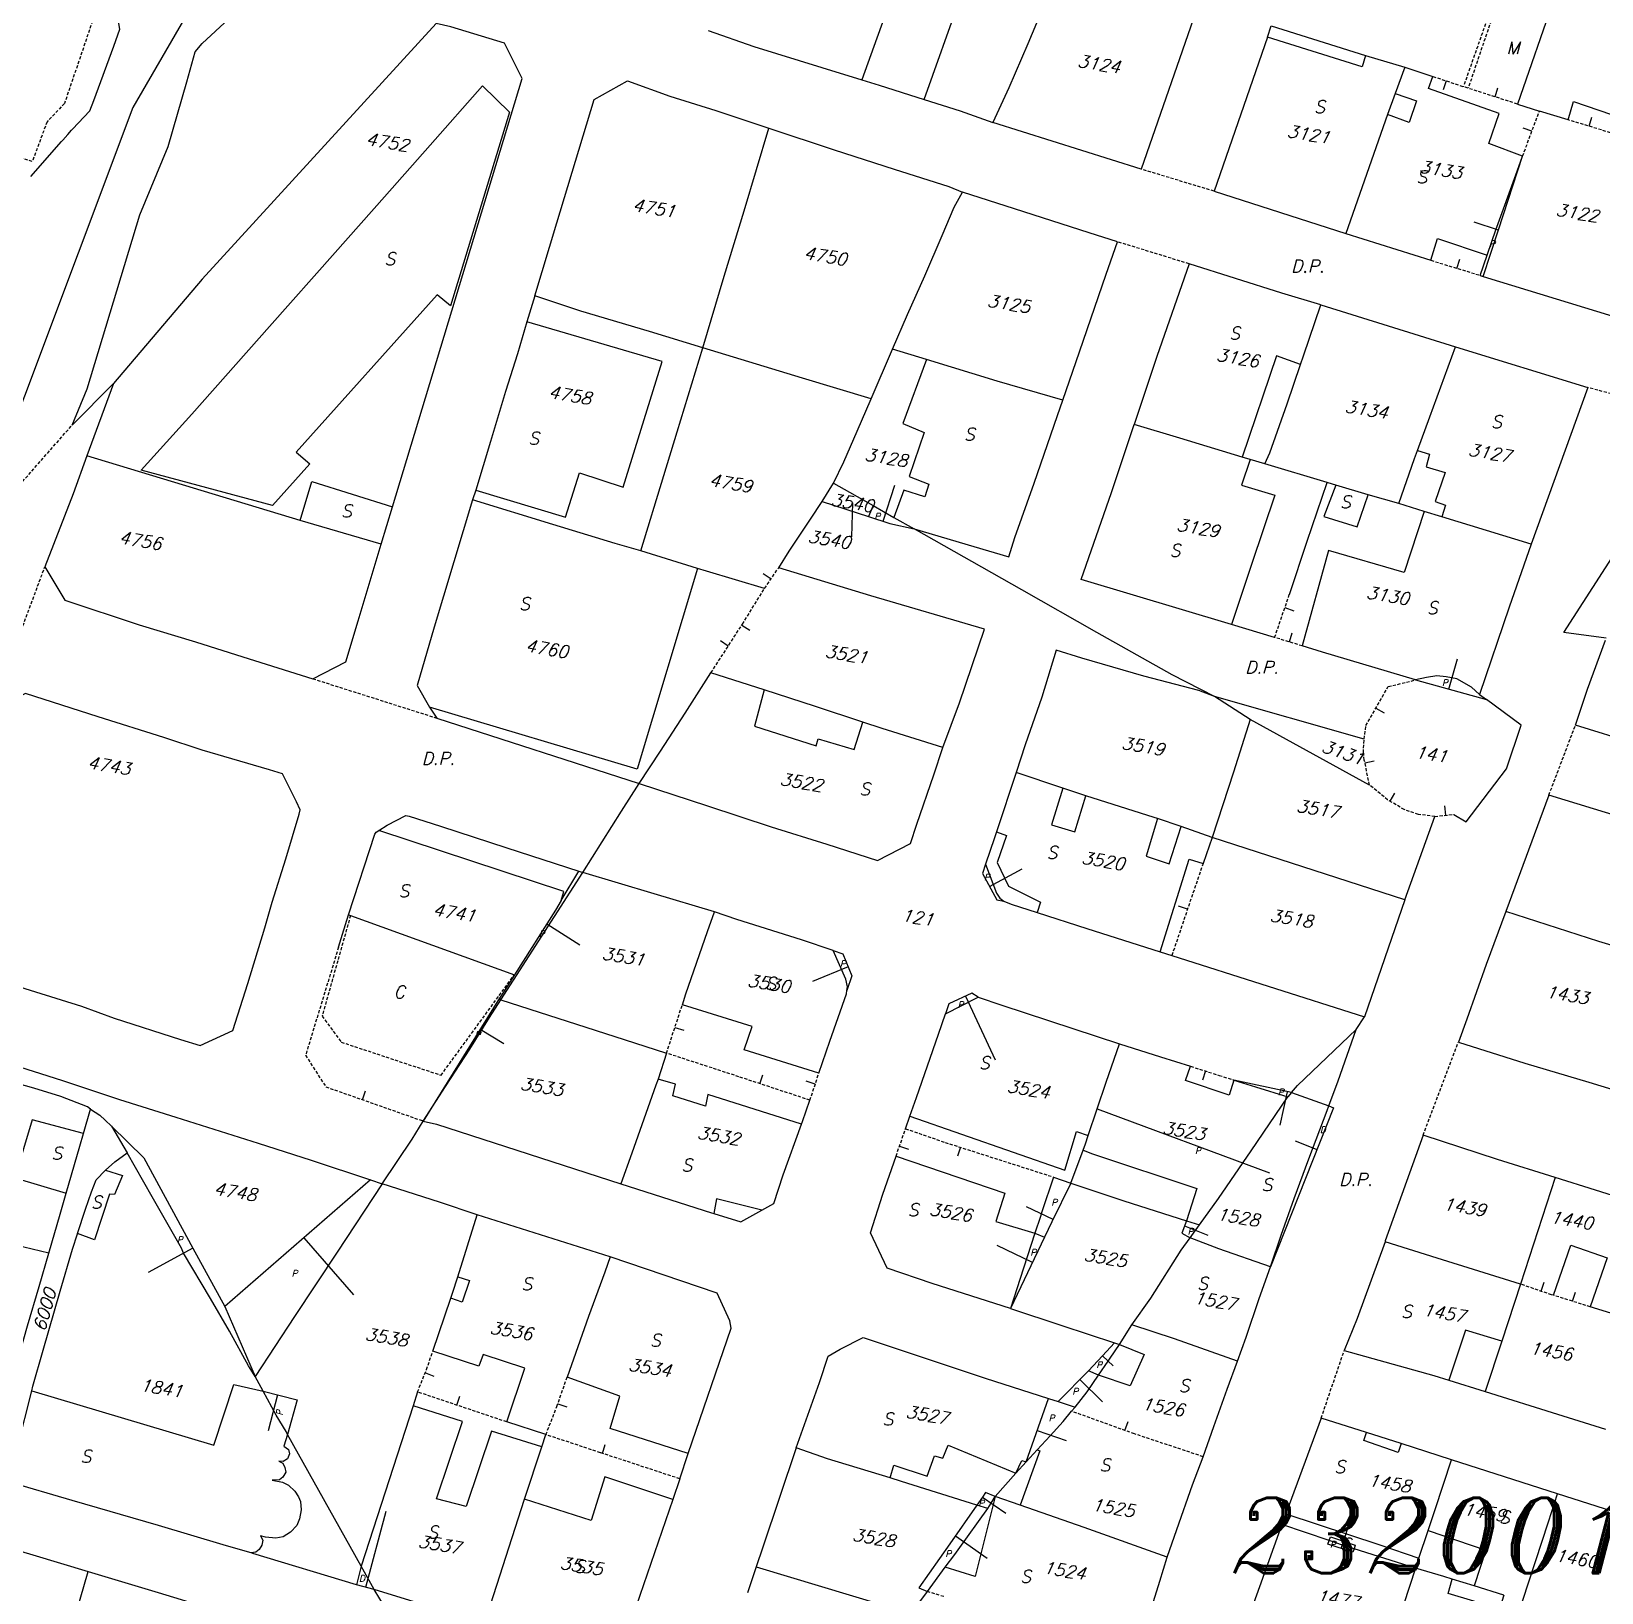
# Model space of a CAD drawing. Extents: x -334462 to -332769, y -29481 to -26664.
# Drawn here: x -333625 to -333499.9, y -28392.5 to -28268.2 of the extents above; entities that cross this region are included whole.
import ezdxf
from ezdxf.enums import TextEntityAlignment as Align

# ---------------------------------------------------------------- set-up
doc = ezdxf.new("R2010")
doc.units = 0
doc.header["$MEASUREMENT"] = 0
doc.linetypes.add('HIDDEN', pattern=[0.375, 0.25, -0.125])
for name, color, linetype in [('17', 7, 'CONTINUOUS'), ('18', 7, 'CONTINUOUS'), ('20', 7, 'CONTINUOUS'), ('DP$DIVIDING$LINE', 7, 'CONTINUOUS'), ('EASEMENT$BOUNDA$', 7, 'CONTINUOUS'), ('ENC$$ST$$A$$TEXT', 7, 'CONTINUOUS'), ('ENCRO$$AREA$TEXT', 7, 'CONTINUOUS'), ('ENCROACHED$WALL', 7, 'CONTINUOUS'), ('MAP$SHEET$BOUND$', 7, 'CONTINUOUS'), ('OUTER$FRAME', 7, 'CONTINUOUS'), ('PARCEL$BOUNDARY', 7, 'CONTINUOUS'), ('PARCEL$NUMBER', 7, 'CONTINUOUS'), ('STRUC$$FOOTPRINT', 7, 'CONTINUOUS')]:
    doc.layers.add(name, color=color, linetype=linetype)
doc.styles.add('ITALICT', font='ITALICT', dxfattribs={"height": 0.2})

msp = doc.modelspace()

# ---------------------------------------------------------------- linework, layer by layer
at = {"layer": '17', "color": 1, "linetype": 'Continuous'}
for p, q in [((-333505.48, -28276.13), (-333506.19, -28275.87)), ((-333511.45, -28287.05), (-333511.23, -28286.33)), ((-333532.91, -28338.1), (-333533.62, -28337.86)), ((-333502.24, -28369.34), (-333502.01, -28368.62)), ((-333593.61, -28375.03), (-333592.92, -28375.31)), ((-333591.09, -28377.62), (-333590.85, -28376.91)), ((-333583.06, -28377.5), (-333582.35, -28377.75)), ((-333579.51, -28381.46), (-333579.28, -28380.74))]:
    msp.add_line(p, q, dxfattribs=at)
at = {"layer": '17', "color": 5, "linetype": 'Continuous'}
msp.add_line((-333568.4, -28315.47), (-333567.77, -28315.88), dxfattribs=at)
at = {"layer": '18', "color": 1, "linetype": 'Continuous'}
for p, q in [((-333512.32, -28272.11), (-333512.56, -28272.83)), ((-333508.42, -28273.39), (-333508.19, -28272.67)), ((-333500.93, -28275.73), (-333500.72, -28275.01)), ((-333525.16, -28314.08), (-333524.45, -28314.32)), ((-333524.8, -28316.81), (-333524.58, -28316.09)), ((-333573.74, -28347.52), (-333573.03, -28347.75)), ((-333566.96, -28352.01), (-333566.72, -28351.29)), ((-333531.49, -28350.99), (-333531.72, -28351.71)), ((-333598.62, -28353.28), (-333598.37, -28352.57)), ((-333562.56, -28352.03), (-333563.27, -28351.79)), ((-333555.85, -28356.98), (-333555.14, -28357.23)), ((-333551, -28357.07), (-333551.22, -28357.79)), ((-333504.75, -28368.53), (-333504.51, -28367.82)), ((-333537.89, -28379.63), (-333537.63, -28378.92))]:
    msp.add_line(p, q, dxfattribs=at)
at = {"layer": '18', "color": 2, "linetype": 'Continuous'}
for p, q in [((-333566.08, -28311.81), (-333566.71, -28311.39)), ((-333569.48, -28317.14), (-333570.11, -28316.73)), ((-333517.91, -28322.1), (-333517.26, -28322.47)), ((-333518.79, -28326.45), (-333518.05, -28326.29)), ((-333516.78, -28329.49), (-333516.39, -28328.85)), ((-333512.34, -28330.62), (-333512.43, -28329.88))]:
    msp.add_line(p, q, dxfattribs=at)
at = {"layer": 'DP$DIVIDING$LINE', "color": 30, "linetype": 'HIDDEN'}
for p, q in [((-333530.79, -28280.9), (-333536.61, -28279.15)), ((-333532.78, -28286.69), (-333538.49, -28284.93)), ((-333493.36, -28298.61), (-333501.04, -28296.54)), ((-333629.9, -28308.83), (-333621.74, -28299.54)), ((-333628.14, -28322.21), (-333623.91, -28310.82)), ((-333602.58, -28319.74), (-333592.69, -28322.88)), ((-333504.13, -28329.01), (-333502.02, -28323.44)), ((-333514.15, -28356.1), (-333511.34, -28348.69)), ((-333522.26, -28378.64), (-333520.43, -28373.25))]:
    msp.add_line(p, q, dxfattribs=at)
at = {"layer": 'EASEMENT$BOUNDA$', "color": 3, "linetype": 'HIDDEN'}
msp.add_line((-333507.05, -28262.35), (-333510.56, -28272.7), dxfattribs=at)
for points in [[(-333631.34, -28261.8), (-333619.64, -28265.92), (-333622.35, -28273.92), (-333623.74, -28275.38), (-333624.91, -28278.53), (-333627.92, -28277.65), (-333630.12, -28284.11), (-333630.85, -28284.92), (-333631.29, -28284.77), (-333632.02, -28286.67), (-333639.32, -28284.32)], [(-333599.57, -28338.61), (-333601.83, -28346.62), (-333600.31, -28348.69), (-333592.36, -28351.33), (-333586.52, -28343.33)]]:
    msp.add_lwpolyline(points, dxfattribs=at)
at = {"layer": 'ENC$$ST$$A$$TEXT', "color": 1, "linetype": 'Continuous'}
for p, q in [((-333557.14, -28307.2), (-333556.21, -28304.31)), ((-333512.1, -28320.58), (-333511.42, -28318.16)), ((-333559.94, -28342.69), (-333562.77, -28343.85)), ((-333550.59, -28345.02), (-333548.24, -28350.1)), ((-333524.98, -28352.65), (-333525.57, -28355.32)), ((-333540.1, -28354), (-333526.37, -28359.11)), ((-333522.63, -28357.25), (-333524.31, -28356.58)), ((-333533.14, -28363.33), (-333531.3, -28364.06)), ((-333545.26, -28366.24), (-333548.08, -28364.89)), ((-333541.48, -28375.58), (-333539.69, -28377.35)), ((-333605.39, -28376.78), (-333606.12, -28379.65)), ((-333544.88, -28379.62), (-333542.58, -28380.42)), ((-333598.34, -28392.12), (-333596.74, -28386.06)), ((-333520.67, -28389.04), (-333519.83, -28386.47))]:
    msp.add_line(p, q, dxfattribs=at)
at = {"layer": 'ENCRO$$AREA$TEXT', "color": 5, "linetype": 'Continuous'}
for p, q in [((-333508.15, -28284.01), (-333510.09, -28283.37)), ((-333548.67, -28336.3), (-333546.08, -28334.88)), ((-333583.94, -28339.26), (-333581.3, -28340.93)), ((-333589.23, -28347.65), (-333587.36, -28348.81)), ((-333543.62, -28362.83), (-333545.72, -28361.82)), ((-333612.12, -28365.1), (-333615.69, -28367.04)), ((-333603.29, -28364.29), (-333599.34, -28368.83)), ((-333539.68, -28373.68), (-333538.82, -28374.48)), ((-333549.24, -28384.94), (-333547.39, -28386.23)), ((-333551.4, -28388.03), (-333548.87, -28389.8))]:
    msp.add_line(p, q, dxfattribs=at)
at = {"layer": 'ENCROACHED$WALL', "color": 5, "linetype": 'Continuous'}
for p, q in [((-333582.78, -28337.4), (-333581.38, -28335.07)), ((-333587.71, -28345.2), (-333593.78, -28354.98)), ((-333587.71, -28345.2), (-333587.6, -28345.31)), ((-333597.98, -28359.67), (-333609.58, -28369.76)), ((-333609.58, -28369.76), (-333607.16, -28375.34))]:
    msp.add_line(p, q, dxfattribs=at)
for points in [[(-333509.36, -28287.69), (-333508.14, -28283.97), (-333506.22, -28278.11)], [(-333549, -28334.52), (-333549.23, -28335.27), (-333548.09, -28337.36), (-333547.55, -28337.47)], [(-333582.78, -28337.4), (-333583.25, -28338.18), (-333586.52, -28343.33)], [(-333586.52, -28343.33), (-333587.39, -28344.7), (-333587.71, -28345.2)], [(-333618.6, -28355.39), (-333616.03, -28357.91), (-333612.12, -28365.1), (-333609.58, -28369.76)], [(-333542.2, -28359.92), (-333543.71, -28363.02), (-333544.3, -28364.23)], [(-333538.72, -28372.65), (-333539.68, -28373.68), (-333540.8, -28374.89)], [(-333548.24, -28384.9), (-333548.99, -28384.58), (-333549.24, -28384.94), (-333549.69, -28385.58)], [(-333549.69, -28385.58), (-333551.85, -28388.67), (-333554.3, -28392.17), (-333553.62, -28392.46)]]:
    msp.add_lwpolyline(points, dxfattribs=at)
at = {"layer": 'MAP$SHEET$BOUND$', "color": 6, "linetype": 'Continuous'}
msp.add_lwpolyline([(-333590.75, -28221.98), (-333595.32, -28231.25), (-333608.63, -28259.93), (-333616.91, -28274.23), (-333629.9, -28308.83)], dxfattribs=at)
at = {"layer": 'OUTER$FRAME', "color": 2, "linetype": 'Continuous'}
msp.add_line((-333559.6, -28305.73), (-333559.66, -28308.44), dxfattribs=at)
at = {"layer": 'PARCEL$BOUNDARY', "color": 7, "linetype": 'Continuous'}
for p, q in [((-333553.89, -28273.6), (-333547.87, -28256.72)), ((-333532.02, -28265.92), (-333536.61, -28279.15)), ((-333526.55, -28268.62), (-333530.79, -28280.9)), ((-333526.55, -28268.62), (-333526.24, -28267.73)), ((-333526.24, -28267.73), (-333518.73, -28270.08)), ((-333518.73, -28270.08), (-333515.61, -28271.01)), ((-333515.61, -28271.01), (-333516.36, -28273.11)), ((-333515.61, -28271.01), (-333513.36, -28271.76)), ((-333516.36, -28273.11), (-333516.97, -28274.8)), ((-333516.97, -28274.8), (-333520.29, -28284.27)), ((-333506.64, -28273.96), (-333504.89, -28274.52)), ((-333502.6, -28275.22), (-333504.89, -28274.52)), ((-333536.61, -28279.15), (-333548.41, -28275.44)), ((-333530.79, -28280.9), (-333520.29, -28284.27)), ((-333520.29, -28284.27), (-333513.53, -28286.41)), ((-333509.6, -28287.61), (-333509.04, -28286)), ((-333509.6, -28287.61), (-333509.36, -28287.69)), ((-333509.36, -28287.69), (-333499.03, -28290.87)), ((-333584.89, -28289.24), (-333585.52, -28291.31)), ((-333522.29, -28289.95), (-333511.58, -28293.29)), ((-333558.1, -28297.45), (-333556.41, -28293.49)), ((-333553.7, -28294.31), (-333556.41, -28293.49)), ((-333511.58, -28293.29), (-333501.04, -28296.54)), ((-333618.45, -28296.22), (-333621.74, -28299.54)), ((-333618.45, -28296.22), (-333620.57, -28301.99)), ((-333501.04, -28296.54), (-333505.54, -28309.01)), ((-333603.57, -28307.13), (-333620.57, -28301.99)), ((-333527.92, -28302.27), (-333528.55, -28302.08)), ((-333526.74, -28302.63), (-333527.92, -28302.27)), ((-333521.8, -28304.11), (-333526.74, -28302.63)), ((-333589.6, -28304.71), (-333589.85, -28305.5)), ((-333562.01, -28305.63), (-333561.1, -28304.15)), ((-333561.1, -28304.15), (-333557.95, -28305.94)), ((-333518.52, -28305.08), (-333521.1, -28304.32)), ((-333516.09, -28305.79), (-333518.52, -28305.08)), ((-333597.12, -28309.02), (-333596.22, -28306.05)), ((-333562.01, -28305.63), (-333558.31, -28306.82)), ((-333557.95, -28305.94), (-333556.29, -28306.89)), ((-333514.06, -28306.41), (-333516.09, -28305.79)), ((-333512.65, -28306.84), (-333514.06, -28306.41)), ((-333597.12, -28309.02), (-333603.57, -28307.13)), ((-333556.29, -28306.89), (-333554.68, -28307.81)), ((-333505.54, -28309.01), (-333512.65, -28306.84)), ((-333571.94, -28310.95), (-333576.45, -28309.54)), ((-333525.97, -28316.45), (-333529.42, -28315.41)), ((-333566.63, -28320.63), (-333570.86, -28319.27)), ((-333527.93, -28322.98), (-333530.77, -28321.15)), ((-333518.85, -28324.55), (-333530.77, -28321.15)), ((-333509.65, -28321), (-333509.11, -28321.39)), ((-333593.29, -28322), (-333592.69, -28322.88)), ((-333592.69, -28322.88), (-333576.57, -28328.08)), ((-333518.41, -28328.21), (-333527.93, -28322.98)), ((-333492.1, -28326.52), (-333502.02, -28323.44)), ((-333546.56, -28327.22), (-333548.13, -28331.94)), ((-333542.84, -28328.45), (-333546.56, -28327.22)), ((-333541.01, -28329.06), (-333542.84, -28328.45)), ((-333504.13, -28329.01), (-333507.55, -28338.29)), ((-333533.41, -28331.51), (-333535.29, -28330.89)), ((-333515.61, -28337.35), (-333513.21, -28330.72)), ((-333511.71, -28330.55), (-333510.71, -28331.13)), ((-333530.95, -28332.39), (-333533.41, -28331.51)), ((-333530.95, -28332.39), (-333531.67, -28334.45)), ((-333515.61, -28337.35), (-333530.95, -28332.39)), ((-333587.6, -28345.31), (-333581.06, -28335.18)), ((-333581.38, -28335.07), (-333581.06, -28335.18)), ((-333515.61, -28337.35), (-333518.82, -28346.68)), ((-333535.08, -28341.49), (-333534.16, -28341.79)), ((-333534.16, -28341.79), (-333518.82, -28346.68)), ((-333552.19, -28346.44), (-333549.57, -28345.12)), ((-333519.48, -28347.68), (-333518.82, -28346.68)), ((-333574.41, -28349.57), (-333575.08, -28351.63)), ((-333524.62, -28352.71), (-333524.92, -28353.04)), ((-333620.83, -28355.97), (-333620.28, -28354.04)), ((-333555.37, -28355.59), (-333555.02, -28354.59)), ((-333618.6, -28355.39), (-333617.35, -28357.52)), ((-333542.2, -28359.92), (-333541.23, -28357.29)), ((-333597.98, -28359.67), (-333597.05, -28359.98)), ((-333543.59, -28359.44), (-333542.2, -28359.92)), ((-333503.62, -28359.47), (-333506.4, -28367.97)), ((-333494.07, -28362.49), (-333503.62, -28359.47)), ((-333591.03, -28367.4), (-333589.47, -28362.44)), ((-333578.89, -28365.79), (-333589.47, -28362.44)), ((-333532.98, -28362.93), (-333531.96, -28363.25)), ((-333532.71, -28364.28), (-333531.96, -28363.25)), ((-333506.4, -28367.97), (-333507.89, -28372.51)), ((-333593.01, -28373.3), (-333591.59, -28369.08)), ((-333497.02, -28370.96), (-333500.83, -28369.78)), ((-333538.33, -28372.77), (-333537.34, -28371.21)), ((-333538.72, -28372.65), (-333538.33, -28372.77)), ((-333507.89, -28372.51), (-333509.2, -28376.52)), ((-333606.53, -28376.49), (-333607.16, -28375.34)), ((-333512.1, -28375.61), (-333509.2, -28376.52)), ((-333594.57, -28377.66), (-333598.71, -28390.43)), ((-333594.23, -28376.56), (-333594.57, -28377.66)), ((-333543.99, -28377.08), (-333543.22, -28377.33)), ((-333543.22, -28377.33), (-333541.86, -28377.77)), ((-333584.01, -28379.96), (-333587.13, -28378.95)), ((-333542.14, -28378.1), (-333541.86, -28377.77)), ((-333522.26, -28378.64), (-333525.07, -28386.26)), ((-333518.66, -28379.79), (-333522.26, -28378.64)), ((-333598.71, -28390.43), (-333604.58, -28379.95)), ((-333584.34, -28380.94), (-333584.01, -28379.96)), ((-333515.89, -28380.68), (-333518.66, -28379.79)), ((-333585.71, -28385.09), (-333584.34, -28380.94)), ((-333573.35, -28383.48), (-333572.67, -28381.46)), ((-333545.76, -28382.14), (-333544.88, -28381.17)), ((-333511.88, -28381.97), (-333515.89, -28380.68)), ((-333546.57, -28383.04), (-333545.76, -28382.14)), ((-333503.45, -28384.67), (-333511.88, -28381.97)), ((-333573.35, -28383.48), (-333573.91, -28385.12)), ((-333548.24, -28384.9), (-333546.57, -28383.04)), ((-333588.91, -28395.01), (-333585.71, -28385.09)), ((-333546.24, -28385.59), (-333548.24, -28384.9)), ((-333494.89, -28387.41), (-333503.45, -28384.67)), ((-333548.82, -28385.85), (-333549.69, -28385.58)), ((-333525.07, -28386.26), (-333525.39, -28387.12)), ((-333521.63, -28388.4), (-333525.39, -28387.12)), ((-333514.5, -28389.81), (-333513.75, -28387.6)), ((-333514.76, -28390.59), (-333519.65, -28389.05)), ((-333514.76, -28390.59), (-333514.5, -28389.81)), ((-333622.86, -28399.1), (-333620.46, -28390.86)), ((-333598.71, -28390.43), (-333599.09, -28391.92)), ((-333597.69, -28392.3), (-333598.71, -28390.43)), ((-333567.25, -28390.49), (-333567.96, -28392.57)), ((-333553.62, -28392.46), (-333552.2, -28390.53)), ((-333510.09, -28392.01), (-333511.83, -28391.47)), ((-333593.62, -28398.98), (-333597.69, -28392.3)), ((-333588.91, -28395.01), (-333597.69, -28392.3)), ((-333554.93, -28394.22), (-333553.62, -28392.46)), ((-333507.73, -28392.75), (-333510.09, -28392.01))]:
    msp.add_line(p, q, dxfattribs=at)
at = {"layer": 'PARCEL$BOUNDARY', "color": 2, "linetype": 'HIDDEN'}
for p, q in [((-333507.31, -28262.27), (-333510.94, -28272.58)), ((-333513.36, -28271.76), (-333510.94, -28272.58)), ((-333510.56, -28272.7), (-333510.94, -28272.58)), ((-333506.64, -28273.96), (-333510.56, -28272.7)), ((-333506.22, -28278.11), (-333504.89, -28274.52)), ((-333498.51, -28276.46), (-333502.6, -28275.22)), ((-333513.53, -28286.41), (-333509.6, -28287.61)), ((-333566.59, -28312.55), (-333565.47, -28310.9)), ((-333523.77, -28317.13), (-333525.97, -28316.45)), ((-333513.21, -28330.72), (-333511.71, -28330.55)), ((-333531.67, -28334.45), (-333534.16, -28341.79)), ((-333574.41, -28349.57), (-333573.14, -28345.71)), ((-333562.98, -28353.32), (-333562.27, -28351.17)), ((-333556.12, -28357.77), (-333555.37, -28355.59)), ((-333500.83, -28369.78), (-333503.77, -28368.86)), ((-333587.13, -28378.95), (-333594.23, -28376.56)), ((-333552.32, -28392.87), (-333553.62, -28392.46))]:
    msp.add_line(p, q, dxfattribs=at)
at = {"layer": 'PARCEL$BOUNDARY', "color": 7, "linetype": 'Continuous'}
for points in [[(-333621.74, -28299.54), (-333620.55, -28296.65), (-333616.34, -28282.78), (-333614.09, -28277.33), (-333612.61, -28272.2), (-333611.93, -28269.79), (-333611.38, -28269.14), (-333607.48, -28265.5), (-333606.57, -28264.45), (-333605.43, -28262.29), (-333600.95, -28252.77), (-333600.74, -28252.52)], [(-333625.02, -28279.74), (-333622.58, -28276.95), (-333622.48, -28276.84), (-333622.08, -28276.38), (-333621.78, -28276.03), (-333621.7, -28275.95), (-333620.32, -28274.49), (-333620, -28273.67), (-333618.42, -28269.34), (-333617.93, -28267.99), (-333618.09, -28267.07), (-333618.13, -28266.85), (-333618.3, -28265.86), (-333618.41, -28265.23), (-333620.87, -28264.12), (-333622.31, -28263.45), (-333624.91, -28262.24), (-333625.95, -28261.83)], [(-333542.86, -28262.54), (-333545.64, -28269.16), (-333547.14, -28272.68), (-333548.41, -28275.44)], [(-333592.74, -28267.54), (-333611.39, -28287.91), (-333618.45, -28296.22)], [(-333596.22, -28306.05), (-333585.91, -28271.93), (-333587.31, -28269.1), (-333591.57, -28267.81), (-333592.74, -28267.54)], [(-333571.08, -28268.1), (-333567.45, -28269.37), (-333562.03, -28271.04), (-333558.84, -28272.02)], [(-333584.89, -28289.24), (-333583.13, -28283.43), (-333580.16, -28273.6), (-333577.5, -28272.12), (-333574.13, -28273.34), (-333570.47, -28274.48), (-333566.25, -28275.89)], [(-333558.84, -28272.02), (-333557.46, -28272.45), (-333553.89, -28273.6)], [(-333553.89, -28273.6), (-333551.01, -28274.49), (-333548.41, -28275.44)], [(-333571.51, -28293.38), (-333569.82, -28287.68), (-333568.21, -28282.47), (-333566.25, -28275.89)], [(-333566.25, -28275.89), (-333561.06, -28277.6), (-333556.27, -28279.14), (-333551.92, -28280.52), (-333550.84, -28280.97)], [(-333509.04, -28286), (-333508.32, -28283.91), (-333508.27, -28283.78), (-333506.77, -28279.6), (-333506.22, -28278.11)], [(-333556.41, -28293.49), (-333555.21, -28290.72), (-333553.84, -28287.64), (-333552.45, -28284.43), (-333551.49, -28282.18), (-333550.84, -28280.97)], [(-333538.49, -28284.93), (-333540.73, -28284.21), (-333546.7, -28282.32), (-333550.84, -28280.97)], [(-333542.84, -28297.54), (-333541.51, -28293.7), (-333539.38, -28287.5), (-333538.49, -28284.93)], [(-333532.78, -28286.69), (-333535.35, -28294.07), (-333535.5, -28294.54), (-333537.15, -28299.48)], [(-333522.29, -28289.95), (-333525.39, -28289.02), (-333532.78, -28286.69)], [(-333571.51, -28293.38), (-333575.76, -28292.08), (-333581.22, -28290.45), (-333584.89, -28289.24)], [(-333523.92, -28294.71), (-333523.68, -28294.02), (-333522.29, -28289.95)], [(-333585.52, -28291.31), (-333586.28, -28293.86), (-333587.23, -28296.85), (-333588.41, -28300.85), (-333589.6, -28304.71)], [(-333576.45, -28309.54), (-333574.62, -28303.54), (-333573.55, -28300.06), (-333571.51, -28293.38)], [(-333558.1, -28297.45), (-333563.58, -28295.79), (-333571.51, -28293.38)], [(-333514.59, -28301.56), (-333513.6, -28298.89), (-333511.58, -28293.29)], [(-333542.84, -28297.54), (-333548.07, -28296.03), (-333553.7, -28294.31)], [(-333526.74, -28302.63), (-333526.35, -28301.75), (-333524.98, -28297.83), (-333523.92, -28294.71)], [(-333561.1, -28304.15), (-333560.28, -28302.47), (-333559.22, -28300.01), (-333558.1, -28297.45)], [(-333554.68, -28307.81), (-333549.94, -28309.2), (-333547.13, -28310.02), (-333546.65, -28308.49), (-333545.13, -28304.17), (-333543.26, -28298.77), (-333542.84, -28297.54)], [(-333529.42, -28315.41), (-333541.37, -28311.83), (-333538.97, -28304.91), (-333537.15, -28299.48)], [(-333528.55, -28302.08), (-333533.52, -28300.59), (-333537.15, -28299.48)], [(-333620.57, -28301.99), (-333621.66, -28305), (-333623.91, -28310.82)], [(-333516.09, -28305.79), (-333514.82, -28302.19), (-333514.59, -28301.56)], [(-333524.8, -28313.03), (-333523.38, -28308.77), (-333521.8, -28304.11)], [(-333521.1, -28304.32), (-333521.35, -28304.24), (-333521.8, -28304.11)], [(-333589.85, -28305.5), (-333590.59, -28307.95), (-333592.9, -28315.63), (-333594.26, -28320.28), (-333593.29, -28322)], [(-333576.45, -28309.54), (-333578.49, -28308.98), (-333583.45, -28307.46), (-333589.85, -28305.5)], [(-333565.47, -28310.9), (-333564.64, -28309.57), (-333562.94, -28307.03), (-333562.01, -28305.63)], [(-333558.31, -28306.82), (-333556.63, -28307.37), (-333554.68, -28307.81)], [(-333499.56, -28316.51), (-333502.94, -28316.05), (-333497.32, -28307.33)], [(-333530.77, -28321.15), (-333534.14, -28319.44), (-333540.12, -28316.05), (-333546.1, -28312.67), (-333554.68, -28307.81)], [(-333602.58, -28319.74), (-333599.95, -28318.39), (-333598.95, -28315.14), (-333597.12, -28309.02)], [(-333505.54, -28309.01), (-333507.3, -28314.04), (-333509.65, -28321)], [(-333623.91, -28310.82), (-333622.32, -28313.48), (-333616.39, -28315.46), (-333611.91, -28316.8), (-333608.15, -28318.01), (-333602.58, -28319.74)], [(-333566.59, -28312.55), (-333571.21, -28311.18), (-333571.94, -28310.95)], [(-333552.39, -28325.21), (-333551.07, -28321.65), (-333549.09, -28315.8), (-333558.14, -28313.13), (-333565.47, -28310.9)], [(-333530.77, -28321.15), (-333532, -28320.67), (-333536.38, -28319.53), (-333541.32, -28318.1), (-333543.36, -28317.46), (-333544.52, -28321.21), (-333545.84, -28325.01), (-333546.56, -28327.22)], [(-333514.76, -28319.84), (-333522.17, -28317.62), (-333523.77, -28317.13)], [(-333502.02, -28323.44), (-333501.06, -28320.58), (-333499.61, -28316.67)], [(-333576.57, -28328.08), (-333574.89, -28325.52), (-333572.91, -28322.48), (-333570.86, -28319.27)], [(-333509.65, -28321), (-333510.28, -28320.42), (-333511.46, -28319.74), (-333512.32, -28319.58), (-333513.05, -28319.52), (-333513.88, -28319.64), (-333514.76, -28319.84)], [(-333635.4, -28339.33), (-333634.01, -28341.75), (-333628.78, -28343.4), (-333620.99, -28345.83), (-333618.39, -28346.79), (-333613.12, -28348.48), (-333611.53, -28348.97), (-333608.95, -28347.77), (-333607.75, -28344.03), (-333606.39, -28339.6), (-333605.81, -28337.55), (-333604.72, -28334.08), (-333603.65, -28330.52), (-333603.57, -28330.18), (-333603.87, -28329.55), (-333604.98, -28327.31), (-333606.03, -28327.01), (-333611.39, -28325.44), (-333614.43, -28324.42), (-333619.66, -28322.79), (-333625.45, -28320.93), (-333628.14, -28322.21)], [(-333558.77, -28323.19), (-333562.55, -28321.95), (-333566.63, -28320.63)], [(-333510.71, -28331.13), (-333507.51, -28326.91), (-333506.35, -28323.45), (-333509.11, -28321.39)], [(-333552.39, -28325.21), (-333557.24, -28323.7), (-333558.77, -28323.19)], [(-333527.93, -28322.98), (-333529.26, -28327.18), (-333530.95, -28332.39)], [(-333576.57, -28328.08), (-333571.13, -28329.86), (-333566.06, -28331.54), (-333561.64, -28332.93), (-333557.61, -28334.21), (-333554.98, -28332.86), (-333554.46, -28331.33), (-333553.12, -28327.41), (-333552.39, -28325.21)], [(-333581.06, -28335.18), (-333577.99, -28330.3), (-333576.57, -28328.08)], [(-333535.29, -28330.89), (-333535.57, -28330.8), (-333541.01, -28329.06)], [(-333492.23, -28332.67), (-333498.32, -28330.81), (-333504.13, -28329.01)], [(-333597.32, -28331.84), (-333596.65, -28331.4), (-333595.15, -28330.65), (-333594.9, -28330.69), (-333592.39, -28331.49), (-333587.11, -28333.22), (-333581.38, -28335.07)], [(-333599.72, -28338.55), (-333597.62, -28332.12), (-333597.52, -28331.97), (-333597.32, -28331.84)], [(-333548.13, -28331.94), (-333548.29, -28332.42), (-333549, -28334.52)], [(-333570.59, -28338.31), (-333575.39, -28336.88), (-333581.06, -28335.18)], [(-333549, -28334.52), (-333548.12, -28336.83), (-333547.87, -28337.23), (-333547.55, -28337.47)], [(-333547.55, -28337.47), (-333546.95, -28337.69), (-333544.88, -28338.36)], [(-333600.52, -28341.13), (-333600.22, -28340.09), (-333599.72, -28338.55)], [(-333573.14, -28345.71), (-333572.86, -28344.84), (-333571.13, -28339.87), (-333570.59, -28338.31)], [(-333561.14, -28341.4), (-333563.66, -28340.54), (-333568.8, -28338.93), (-333570.59, -28338.31)], [(-333544.88, -28338.36), (-333540.92, -28339.63), (-333535.08, -28341.49)], [(-333507.55, -28338.29), (-333509.13, -28342.52), (-333510.66, -28346.86), (-333511.34, -28348.69)], [(-333495.14, -28342.2), (-333500.16, -28340.67), (-333507.55, -28338.29)], [(-333560.03, -28344.57), (-333559.99, -28344.3), (-333560.11, -28343.68), (-333561.14, -28341.4)], [(-333562.27, -28351.17), (-333561.4, -28348.62), (-333560.07, -28344.85), (-333560.03, -28344.57)], [(-333549.57, -28345.12), (-333547.7, -28345.76), (-333540.19, -28348.21), (-333538.33, -28348.82)], [(-333593.78, -28354.98), (-333592, -28352.24), (-333590.06, -28349.24), (-333588.51, -28346.74), (-333587.6, -28345.31)], [(-333587.6, -28345.31), (-333577.78, -28348.48), (-333574.41, -28349.57)], [(-333555.02, -28354.59), (-333554.5, -28353.11), (-333552.75, -28348.05), (-333552.19, -28346.44)], [(-333524.62, -28352.71), (-333524.15, -28352.16), (-333519.48, -28347.68)], [(-333521.66, -28353.77), (-333520.91, -28351.77), (-333519.48, -28347.68)], [(-333540.82, -28356.13), (-333539.38, -28351.87), (-333538.33, -28348.82)], [(-333538.33, -28348.82), (-333535.07, -28349.86), (-333532.66, -28350.62)], [(-333511.34, -28348.69), (-333506.04, -28350.38), (-333500.95, -28351.89), (-333498.42, -28352.66)], [(-333629.56, -28349.5), (-333627.11, -28350.28), (-333622.5, -28351.76), (-333617.97, -28353.25), (-333613.47, -28354.68), (-333606.92, -28356.73), (-333602.69, -28358.1), (-333597.98, -28359.67)], [(-333620.28, -28354.04), (-333620.52, -28353.85), (-333622.64, -28353.02), (-333624.78, -28352.36), (-333626.77, -28351.81), (-333630.01, -28351.07)], [(-333575.08, -28351.63), (-333575.24, -28352.13), (-333577.16, -28357.55), (-333578.05, -28359.97)], [(-333529.21, -28351.71), (-333527.49, -28352.25), (-333524.92, -28353.04)], [(-333563.65, -28355.22), (-333563.58, -28355.01), (-333562.98, -28353.32)], [(-333531.96, -28363.25), (-333530.45, -28361.16), (-333527.84, -28357.34), (-333524.92, -28353.04)], [(-333526.3, -28366.59), (-333525.45, -28364.07), (-333524.41, -28361.15), (-333523.24, -28357.99), (-333521.8, -28354.15), (-333521.66, -28353.77)], [(-333620.28, -28354.04), (-333619.53, -28354.5), (-333619.1, -28354.92), (-333618.6, -28355.39)], [(-333597.05, -28359.98), (-333594.65, -28356.42), (-333593.78, -28354.98)], [(-333593.78, -28354.98), (-333592.73, -28355.23), (-333578.05, -28359.97)], [(-333566.82, -28362.07), (-333565.86, -28361.54), (-333565.12, -28359.26), (-333563.65, -28355.22)], [(-333622.21, -28360.73), (-333621.13, -28356.98), (-333620.83, -28355.97)], [(-333541.23, -28357.29), (-333541.04, -28356.79), (-333540.82, -28356.13)], [(-333514.15, -28356.1), (-333517.16, -28364.53), (-333517.18, -28364.59)], [(-333503.62, -28359.47), (-333508.23, -28358.05), (-333514.15, -28356.1)], [(-333619.09, -28358.89), (-333618.33, -28358.24), (-333617.35, -28357.52)], [(-333607.16, -28375.34), (-333607.68, -28374.48), (-333609.21, -28371.73), (-333610.73, -28369.12), (-333612.86, -28365.5), (-333613.03, -28365.1), (-333615.36, -28361.01), (-333617.35, -28357.52)], [(-333621.31, -28363.94), (-333620.67, -28361.99), (-333620.21, -28360.62), (-333619.82, -28359.66), (-333619.09, -28358.89)], [(-333547.02, -28369.91), (-333553.25, -28367.91), (-333556.82, -28366.69), (-333558.16, -28363.89), (-333557.17, -28360.8), (-333556.12, -28357.77)], [(-333597.05, -28359.98), (-333600.64, -28365.43), (-333604.03, -28370.56), (-333607.16, -28375.34)], [(-333589.47, -28362.44), (-333592.49, -28361.45), (-333597.05, -28359.98)], [(-333578.05, -28359.97), (-333570.83, -28362.28), (-333570.63, -28362.34)], [(-333543.59, -28359.44), (-333544.51, -28362.21), (-333544.63, -28362.58), (-333545.07, -28363.92)], [(-333542.2, -28359.92), (-333537.99, -28361.34), (-333532.98, -28362.93)], [(-333623.6, -28365.5), (-333622.7, -28362.41), (-333622.21, -28360.73)], [(-333570.63, -28362.34), (-333568.49, -28363), (-333566.82, -28362.07)], [(-333623.6, -28365.5), (-333628.93, -28364.22), (-333633.29, -28362.96)], [(-333624.94, -28376.48), (-333624.87, -28376.09), (-333624.05, -28373.22), (-333622.69, -28368.54), (-333621.71, -28365.18), (-333621.31, -28363.97), (-333621.31, -28363.94)], [(-333545.07, -28363.92), (-333545.97, -28366.7), (-333547.02, -28369.91)], [(-333537.34, -28371.21), (-333535.84, -28369.09), (-333533.41, -28365.27), (-333532.71, -28364.28)], [(-333526.3, -28366.59), (-333530.41, -28365.15), (-333532.71, -28364.28)], [(-333517.18, -28364.59), (-333519.4, -28370.71), (-333520.43, -28373.25)], [(-333506.4, -28367.97), (-333513.03, -28365.91), (-333517.18, -28364.59)], [(-333626.27, -28374.77), (-333625.29, -28371.3), (-333624.36, -28368.16), (-333623.6, -28365.5)], [(-333578.89, -28365.79), (-333579.31, -28367.02), (-333580.62, -28370.56), (-333582.32, -28375.38)], [(-333572.67, -28381.46), (-333569.25, -28371.48), (-333569.35, -28370.9), (-333570.38, -28368.69), (-333578.89, -28365.79)], [(-333591.59, -28369.08), (-333591.45, -28368.68), (-333591.03, -28367.4)], [(-333528.92, -28374.1), (-333528.25, -28372.19), (-333527.2, -28369.12), (-333526.3, -28366.59)], [(-333547.02, -28369.91), (-333542.93, -28371.27), (-333538.72, -28372.65)], [(-333528.92, -28374.1), (-333533.94, -28372.34), (-333537.34, -28371.21)], [(-333564.08, -28381.01), (-333562.22, -28375.82), (-333561.52, -28373.72), (-333560.57, -28373.14), (-333558.74, -28372.23), (-333556.11, -28373.11), (-333549.03, -28375.45), (-333543.99, -28377.08)], [(-333539.99, -28375.23), (-333539.23, -28374.1), (-333539.08, -28373.88), (-333538.33, -28372.77)], [(-333520.43, -28373.25), (-333513.28, -28375.25), (-333512.1, -28375.61)], [(-333541.86, -28377.77), (-333540.89, -28376.54), (-333539.99, -28375.23)], [(-333531.66, -28381.72), (-333530.81, -28379.31), (-333529.75, -28376.35), (-333528.92, -28374.1)], [(-333626.82, -28383.72), (-333626.08, -28380.99), (-333624.94, -28376.48)], [(-333604.58, -28379.95), (-333604.7, -28379.72), (-333605.49, -28378.4), (-333606.53, -28376.49)], [(-333509.2, -28376.52), (-333503.45, -28378.34), (-333499.61, -28379.52)], [(-333544.88, -28381.17), (-333543.86, -28380.05), (-333542.82, -28378.92), (-333542.14, -28378.1)], [(-333564.08, -28381.01), (-333566.74, -28388.93), (-333567.25, -28390.49)], [(-333556.58, -28383.41), (-333561.57, -28381.88), (-333564.08, -28381.01)], [(-333534.54, -28389.73), (-333533.76, -28387.53), (-333532.51, -28383.97), (-333531.66, -28381.72)], [(-333513.75, -28387.6), (-333513.19, -28385.93), (-333511.88, -28381.97)], [(-333607.49, -28389.39), (-333607.76, -28389.31), (-333609.72, -28388.73), (-333614.85, -28387.2), (-333621.74, -28385.21), (-333626.82, -28383.72)], [(-333549.69, -28385.58), (-333555.68, -28383.69), (-333556.58, -28383.41)], [(-333573.91, -28385.12), (-333577.69, -28396.18), (-333580.04, -28397.54), (-333580.65, -28397.44), (-333583.44, -28396.62), (-333588.91, -28395.01)], [(-333548.82, -28385.85), (-333548.56, -28385.42), (-333548.24, -28384.9)], [(-333506.24, -28393.22), (-333504.15, -28386.91), (-333503.45, -28384.67)], [(-333552.2, -28390.53), (-333551.44, -28389.5), (-333551.18, -28389.13), (-333548.82, -28385.85)], [(-333534.54, -28389.73), (-333541.13, -28387.36), (-333546.24, -28385.59)], [(-333525.39, -28387.12), (-333527.17, -28392.08), (-333528.48, -28395.7), (-333523.18, -28397.42), (-333517.55, -28399.16)], [(-333630.14, -28387.98), (-333630.07, -28388), (-333624.87, -28389.54), (-333620.46, -28390.86)], [(-333519.65, -28389.05), (-333520.58, -28388.76), (-333521.63, -28388.4)], [(-333599.09, -28391.92), (-333607.35, -28389.44), (-333607.49, -28389.39)], [(-333543.68, -28395.87), (-333541.24, -28395.02), (-333537.85, -28393.9), (-333535.61, -28393.26), (-333535.12, -28391.64), (-333534.54, -28389.73)], [(-333620.46, -28390.86), (-333614.88, -28392.55), (-333610.87, -28393.75)], [(-333567.25, -28390.49), (-333562.05, -28392.06), (-333554.93, -28394.22)], [(-333514.76, -28390.59), (-333516.18, -28394.97), (-333517.32, -28398.46)], [(-333511.83, -28391.47), (-333512.5, -28391.26), (-333514.76, -28390.59)]]:
    msp.add_lwpolyline(points, dxfattribs=at)
at = {"layer": 'PARCEL$BOUNDARY', "color": 2, "linetype": 'HIDDEN'}
for points in [[(-333570.86, -28319.27), (-333568.36, -28315.4), (-333566.59, -28312.55)], [(-333525.97, -28316.45), (-333524.88, -28313.28), (-333524.8, -28313.03)], [(-333518.85, -28324.55), (-333518.7, -28323.48), (-333516.92, -28320.37), (-333514.76, -28319.84)], [(-333518.41, -28328.21), (-333518.83, -28326.22), (-333518.9, -28325.64), (-333518.85, -28324.55)], [(-333513.21, -28330.72), (-333514.52, -28330.55), (-333515.66, -28330.17), (-333516.97, -28329.38), (-333518.41, -28328.21)], [(-333600.52, -28341.13), (-333603.15, -28349.74), (-333601.54, -28352.25), (-333593.78, -28354.98)], [(-333562.98, -28353.32), (-333568.64, -28351.45), (-333574.41, -28349.57)], [(-333532.66, -28350.62), (-333530.4, -28351.34), (-333529.21, -28351.71)], [(-333555.37, -28355.59), (-333552.22, -28356.68), (-333543.59, -28359.44)], [(-333503.77, -28368.86), (-333503.92, -28368.82), (-333506.4, -28367.97)], [(-333594.23, -28376.56), (-333593.51, -28374.77), (-333593.01, -28373.3)], [(-333584.01, -28379.96), (-333583.14, -28377.73), (-333582.32, -28375.38)], [(-333531.66, -28381.72), (-333537.14, -28379.9), (-333542.14, -28378.1)], [(-333573.35, -28383.48), (-333579.67, -28381.4), (-333584.01, -28379.96)]]:
    msp.add_lwpolyline(points, dxfattribs=at)
at = {"layer": 'STRUC$$FOOTPRINT', "color": 1, "linetype": 'Continuous'}
for p, q in [((-333503.05, -28263.64), (-333506.64, -28273.96)), ((-333591.61, -28290.03), (-333592.68, -28289.17)), ((-333557.95, -28305.94), (-333558.31, -28306.82)), ((-333514.76, -28319.84), (-333509.11, -28321.39)), ((-333599.72, -28338.55), (-333599.57, -28338.61)), ((-333599.57, -28338.61), (-333586.52, -28343.33)), ((-333524.62, -28352.71), (-333529.21, -28351.71)), ((-333524.62, -28352.71), (-333521.66, -28353.77)), ((-333545.07, -28363.92), (-333544.3, -28364.23)), ((-333544.3, -28364.23), (-333547.02, -28369.91)), ((-333540.8, -28374.89), (-333543.22, -28377.33)), ((-333539.99, -28375.23), (-333540.8, -28374.89)), ((-333545.76, -28382.14), (-333543.99, -28377.08)), ((-333597.69, -28392.3), (-333599.09, -28391.92))]:
    msp.add_line(p, q, dxfattribs=at)
for points in [[(-333558.8, -28253.58), (-333562.13, -28263.09), (-333556.36, -28265.07), (-333558.84, -28272.02)], [(-333518.73, -28270.08), (-333519.01, -28271), (-333526.55, -28268.62)], [(-333592.68, -28289.17), (-333603.9, -28301.69), (-333602.81, -28302.61), (-333605.77, -28305.93), (-333616.23, -28303.13), (-333612.21, -28298.67), (-333606.02, -28291.67), (-333600.78, -28285.79), (-333596.87, -28281.36), (-333593.22, -28277.23), (-333589.07, -28272.51), (-333586.92, -28274.6), (-333591.61, -28290.03)], [(-333506.22, -28278.11), (-333508.91, -28277.1), (-333508.1, -28274.7), (-333513.71, -28272.72), (-333513.36, -28271.76)], [(-333516.36, -28273.11), (-333514.67, -28273.71), (-333515.27, -28275.43), (-333516.97, -28274.8)], [(-333502.6, -28275.22), (-333502.16, -28273.76), (-333498.13, -28275.15), (-333498.51, -28276.46)], [(-333513.53, -28286.41), (-333512.99, -28284.68), (-333509.04, -28286)], [(-333589.6, -28304.71), (-333582.46, -28306.88), (-333581.34, -28303.33), (-333577.85, -28304.48), (-333574.76, -28294.48), (-333585.52, -28291.31)], [(-333553.7, -28294.31), (-333555.58, -28299.4), (-333553.87, -28300.13), (-333555.09, -28303.62), (-333553.51, -28304.23), (-333553.83, -28305.24), (-333555.5, -28304.72), (-333556.29, -28306.89)], [(-333523.92, -28294.71), (-333525.81, -28294.03), (-333528.55, -28302.08)], [(-333527.92, -28302.27), (-333528.62, -28304.33), (-333525.96, -28305.11), (-333527.8, -28310.57), (-333529.42, -28315.41)], [(-333514.59, -28301.56), (-333513.64, -28301.85), (-333513.91, -28302.85), (-333512.4, -28303.3), (-333513.2, -28305.61), (-333512.37, -28305.91), (-333512.65, -28306.84)], [(-333603.57, -28307.13), (-333602.64, -28304.02), (-333596.22, -28306.05)], [(-333521.1, -28304.32), (-333522.05, -28306.82), (-333519.4, -28307.65), (-333518.52, -28305.08)], [(-333514.06, -28306.41), (-333515.66, -28311.28), (-333521.68, -28309.52), (-333523.77, -28317.13)], [(-333571.94, -28310.95), (-333576.74, -28326.94), (-333593.29, -28322)], [(-333566.63, -28320.63), (-333567.4, -28323.52), (-333562.48, -28325.09), (-333562.32, -28324.52), (-333559.47, -28325.37), (-333558.77, -28323.19)], [(-333542.84, -28328.45), (-333543.73, -28331.37), (-333541.89, -28331.95), (-333541.01, -28329.06)], [(-333535.29, -28330.89), (-333536.21, -28333.88), (-333534.37, -28334.48), (-333533.41, -28331.51)], [(-333582.78, -28337.4), (-333582.57, -28336.68), (-333597.32, -28331.84)], [(-333548.13, -28331.94), (-333547.33, -28332.24), (-333548.08, -28334.38), (-333547.17, -28336.26), (-333544.61, -28337.53), (-333544.88, -28338.36)], [(-333535.08, -28341.49), (-333532.78, -28334.12), (-333531.67, -28334.45)], [(-333561.14, -28341.4), (-333560.35, -28341.67), (-333559.65, -28343.4), (-333560.03, -28344.57)], [(-333549.57, -28345.12), (-333550.1, -28344.8), (-333551.93, -28345.65), (-333552.19, -28346.44)], [(-333562.27, -28351.17), (-333568.22, -28349.31), (-333567.57, -28347.46), (-333573.14, -28345.71)], [(-333529.21, -28351.71), (-333529.6, -28352.93), (-333533.06, -28351.74), (-333532.66, -28350.62)], [(-333563.65, -28355.22), (-333571.1, -28352.86), (-333571.3, -28353.79), (-333573.9, -28352.98), (-333573.7, -28352.04), (-333575.08, -28351.63)], [(-333521.66, -28353.77), (-333521.28, -28353.93), (-333526.3, -28366.59)], [(-333620.83, -28355.97), (-333624.91, -28354.88), (-333626.29, -28359.51), (-333622.21, -28360.73)], [(-333555.02, -28354.59), (-333542.67, -28358.9), (-333541.76, -28355.8), (-333540.82, -28356.13)], [(-333541.23, -28357.29), (-333540.49, -28357.6), (-333532.17, -28360.35), (-333532.98, -28362.93)], [(-333619.09, -28358.89), (-333617.74, -28359.31), (-333618.36, -28360.83), (-333618.76, -28360.81), (-333619.96, -28364.43), (-333621.31, -28363.94)], [(-333556.12, -28357.77), (-333547.46, -28360.73), (-333548.18, -28362.97), (-333545.07, -28363.92)], [(-333566.82, -28362.07), (-333570.41, -28361.18), (-333570.63, -28362.34)], [(-333532.98, -28362.93), (-333533.37, -28363.92), (-333532.71, -28364.28)], [(-333503.77, -28368.86), (-333502.38, -28364.88), (-333499.5, -28365.89), (-333500.83, -28369.78)], [(-333591.03, -28367.4), (-333590.08, -28367.69), (-333590.69, -28369.4), (-333591.59, -28369.08)], [(-333507.89, -28372.51), (-333510.76, -28371.65), (-333512.1, -28375.61)], [(-333587.13, -28378.95), (-333585.69, -28374.67), (-333589.01, -28373.58), (-333589.35, -28374.5), (-333593.01, -28373.3)], [(-333538.33, -28372.77), (-333536.35, -28373.58), (-333537.49, -28376.08), (-333539.99, -28375.23)], [(-333624.94, -28376.48), (-333610.46, -28380.8), (-333608.85, -28375.98), (-333606.53, -28376.49)], [(-333572.67, -28381.46), (-333578.88, -28379.46), (-333578.11, -28376.91), (-333582.32, -28375.38)], [(-333606.53, -28376.49), (-333603.82, -28377.18), (-333604.58, -28379.95)], [(-333584.34, -28380.94), (-333588.33, -28379.68), (-333590.36, -28385.7), (-333592.72, -28385.08), (-333590.65, -28378.91), (-333594.57, -28377.66)], [(-333604.58, -28379.95), (-333604.89, -28380.89), (-333604.52, -28381.14), (-333604.43, -28381.49), (-333604.6, -28381.89), (-333604.92, -28382.11), (-333605.27, -28382.08), (-333604.97, -28382.24), (-333604.79, -28382.57), (-333604.71, -28382.94), (-333604.95, -28383.35), (-333605.22, -28383.56), (-333605.81, -28383.58), (-333604.99, -28383.75), (-333604.5, -28383.98), (-333604, -28384.47), (-333603.71, -28384.92), (-333603.56, -28385.28), (-333603.49, -28385.96), (-333603.62, -28386.67), (-333603.84, -28387.2), (-333604.34, -28387.74), (-333604.94, -28388.1), (-333605.52, -28388.22), (-333606.35, -28388.14), (-333606.75, -28388.03), (-333606.55, -28388.36), (-333606.63, -28388.77), (-333606.85, -28389.11), (-333607.12, -28389.33), (-333607.49, -28389.39)], [(-333515.89, -28380.68), (-333516.14, -28381.38), (-333518.88, -28380.43), (-333518.66, -28379.79)], [(-333556.58, -28383.41), (-333556.3, -28382.4), (-333553.64, -28383.28), (-333553.06, -28381.64), (-333552.39, -28381.83), (-333551.97, -28380.79), (-333546.57, -28383.04)], [(-333544.88, -28381.17), (-333544.68, -28381.25), (-333546.24, -28385.59)], [(-333546.57, -28383.04), (-333546.1, -28382.03), (-333545.76, -28382.14)], [(-333573.91, -28385.12), (-333579.31, -28383.32), (-333580.41, -28386.79), (-333585.71, -28385.09)], [(-333548.24, -28384.9), (-333548.4, -28385.53), (-333549.82, -28391.27), (-333552.2, -28390.53)], [(-333525.07, -28386.26), (-333517.6, -28388.74), (-333514.5, -28389.81)], [(-333513.75, -28387.6), (-333509.15, -28389.17), (-333510.09, -28392.01)], [(-333519.65, -28389.05), (-333519.75, -28389.33), (-333521.73, -28388.69), (-333521.63, -28388.4)], [(-333521.63, -28388.4), (-333521.53, -28388.1), (-333519.56, -28388.77), (-333519.65, -28389.05)], [(-333507.73, -28392.75), (-333508.05, -28393.83), (-333512.14, -28392.61), (-333511.83, -28391.47)]]:
    msp.add_lwpolyline(points, dxfattribs=at)

# ---------------------------------------------------------------- texts
at = {"layer": '20', "color": 2, "linetype": 'Continuous', "style": 'ITALICT'}
msp.add_text('3540', height=1, rotation=350.6643, dxfattribs=at).set_placement((-333559.66, -28308.44), align=Align.TOP_RIGHT)
at = {"layer": 'DP$DIVIDING$LINE', "color": 2, "linetype": 'Continuous', "style": 'ITALICT'}
for p in [(-333523.34, -28286.87), (-333526.99, -28318.83), (-333592.58, -28326.09), (-333519.51, -28359.63)]:
    msp.add_text('D.P.', height=1, dxfattribs=at).set_placement(p, align=Align.MIDDLE)
at = {"layer": 'EASEMENT$BOUNDA$', "color": 3, "linetype": 'Continuous', "style": 'ITALICT'}
for s, p in [('M', (-333507, -28269.49)), ('C', (-333595.68, -28344.7))]:
    msp.add_text(s, height=1, dxfattribs=at).set_placement(p, align=Align.MIDDLE)
at = {"layer": 'ENC$$ST$$A$$TEXT', "color": 1, "linetype": 'Continuous', "style": 'ITALICT'}
for s, p in [('P', (-333557.61, -28306.79)), ('P', (-333512.41, -28320.05)), ('P', (-333560.35, -28342.43)), ('P', (-333550.98, -28345.71)), ('P', (-333525.46, -28352.66)), ('D', (-333522.13, -28355.66)), ('P', (-333532.09, -28357.35)), ('P', (-333532.67, -28363.76)), ('P', (-333545.19, -28365.44)), ('P', (-333541.84, -28376.52)), ('P', (-333543.73, -28378.63)), ('P', (-333521.33, -28388.71)), ('D', (-333598.65, -28391.42))]:
    msp.add_text(s, height=0.5, dxfattribs=at).set_placement(p, align=Align.MIDDLE)
msp.add_text('P', height=0.5, rotation=90, dxfattribs=at).set_placement((-333605.22, -28378.23), align=Align.MIDDLE)
at = {"layer": 'ENCRO$$AREA$TEXT', "color": 5, "linetype": 'Continuous', "style": 'ITALICT'}
for p in [(-333508.63, -28285.09), (-333548.89, -28335.55), (-333584.33, -28340.06), (-333589.44, -28348.09), (-333543.52, -28361.46), (-333613.16, -28364.44), (-333604.02, -28367.11), (-333539.95, -28374.4), (-333549.33, -28385.42), (-333551.96, -28389.45)]:
    msp.add_text('P', height=0.5, dxfattribs=at).set_placement(p, align=Align.MIDDLE)
at = {"layer": 'MAP$SHEET$BOUND$', "color": 6, "linetype": 'Continuous', "style": 'ITALICT'}
msp.add_text('232001-00-009-0', height=6, dxfattribs=at).set_placement((-333487, -28388), align=Align.MIDDLE)
at = {"layer": 'PARCEL$NUMBER', "color": 7, "linetype": 'Continuous', "style": 'ITALICT'}
for s, p in [('3124', (-333539.96, -28270.77)), ('4752', (-333596.62, -28277)), ('3121', (-333523.27, -28276.37)), ('3133', (-333512.74, -28279.19)), ('4751', (-333575.39, -28282.26)), ('3122', (-333501.86, -28282.63)), ('4750', (-333561.74, -28286.08)), ('3125', (-333547.14, -28289.87)), ('3126', (-333528.9, -28294.19)), ('4758', (-333582.08, -28297.16)), ('3134', (-333518.65, -28298.3)), ('3128', (-333556.9, -28302.13)), ('3127', (-333508.83, -28301.75)), ('4759', (-333569.28, -28304.17)), ('3129', (-333532.06, -28307.73)), ('4756', (-333616.29, -28308.74)), ('3130', (-333516.96, -28313.12)), ('4760', (-333583.93, -28317.35)), ('3521', (-333560.08, -28317.8)), ('3519', (-333536.45, -28325.12)), ('141', (-333513.5, -28325.76)), ('4743', (-333618.79, -28326.67)), ('3522', (-333563.66, -28327.99)), ('3517', (-333522.52, -28330.12)), ('3520', (-333539.62, -28334.25)), ('4741', (-333591.29, -28338.38)), ('121', (-333554.41, -28338.76)), ('3518', (-333524.62, -28338.84)), ('3531', (-333577.83, -28341.88)), ('3530', (-333566.24, -28344.03)), ('1433', (-333502.66, -28344.93)), ('3533', (-333584.33, -28352.25)), ('3524', (-333545.58, -28352.45)), ('3523', (-333533.19, -28355.77)), ('3532', (-333570.24, -28356.16)), ('4748', (-333608.73, -28360.62)), ('1439', (-333510.84, -28361.83)), ('3526', (-333551.77, -28362.25)), ('1528', (-333528.87, -28362.64)), ('1440', (-333502.31, -28362.88)), ('3525', (-333539.44, -28365.88)), ('1527', (-333530.7, -28369.31)), ('1457', (-333512.47, -28370.27)), ('3536', (-333586.76, -28371.69)), ('3538', (-333596.69, -28372.2)), ('1456', (-333503.94, -28373.31)), ('3534', (-333575.72, -28374.63)), ('1841', (-333614.62, -28376.26)), ('3527', (-333553.63, -28378.39)), ('1526', (-333534.85, -28377.76)), ('1458', (-333516.81, -28383.84)), ('1525', (-333538.82, -28385.79)), ('1459', (-333509.25, -28386.15)), ('3528', (-333557.88, -28388.19)), ('3537', (-333592.47, -28388.72)), ('3535', (-333581.18, -28390.43)), ('1524', (-333542.71, -28390.79)), ('1460', (-333501.93, -28389.83)), ('1477', (-333520.94, -28393.07))]:
    msp.add_text(s, height=1, rotation=350.6643, dxfattribs=at).set_placement(p, align=Align.MIDDLE)
at = {"layer": 'PARCEL$NUMBER', "color": 2, "linetype": 'Continuous', "style": 'ITALICT'}
msp.add_text('3540', height=1, rotation=350.6643, dxfattribs=at).set_placement((-333559.6, -28305.73), align=Align.MIDDLE)
at = {"layer": 'PARCEL$NUMBER', "color": 1, "linetype": 'Continuous', "style": 'ITALICT'}
for s, rotation, p in [('3131', 341.1761, (-333520.53, -28325.62)), ('6000', 74.5089, (-333623.92, -28370.02))]:
    msp.add_text(s, height=1, rotation=rotation, dxfattribs=at).set_placement(p, align=Align.MIDDLE)
at = {"layer": 'STRUC$$FOOTPRINT', "color": 1, "linetype": 'Continuous', "style": 'ITALICT'}
for p in [(-333522.39, -28274.18), (-333514.25, -28279.77), (-333596.43, -28286.29), (-333529.16, -28292.22), (-333508.3, -28299.27), (-333584.98, -28300.59), (-333550.28, -28300.27), (-333520.33, -28305.66), (-333599.89, -28306.38), (-333533.91, -28309.52), (-333585.71, -28313.77), (-333513.42, -28314.1), (-333558.62, -28328.53), (-333543.7, -28333.59), (-333595.32, -28336.65), (-333566.1, -28344.03), (-333549.09, -28350.35), (-333622.96, -28357.55), (-333572.78, -28358.49), (-333526.59, -28360.05), (-333619.81, -28361.45), (-333554.76, -28362.06), (-333585.53, -28367.96), (-333531.71, -28367.92), (-333515.47, -28370.16), (-333575.29, -28372.45), (-333533.18, -28376.07), (-333556.77, -28378.72), (-333620.64, -28381.69), (-333539.49, -28382.38), (-333520.78, -28382.52), (-333507.67, -28386.54), (-333593.03, -28387.74), (-333520.29, -28388.72), (-333581.32, -28390.48), (-333545.8, -28391.26)]:
    msp.add_text('S', height=1, dxfattribs=at).set_placement(p, align=Align.MIDDLE)

doc.saveas('drawing.dxf')
